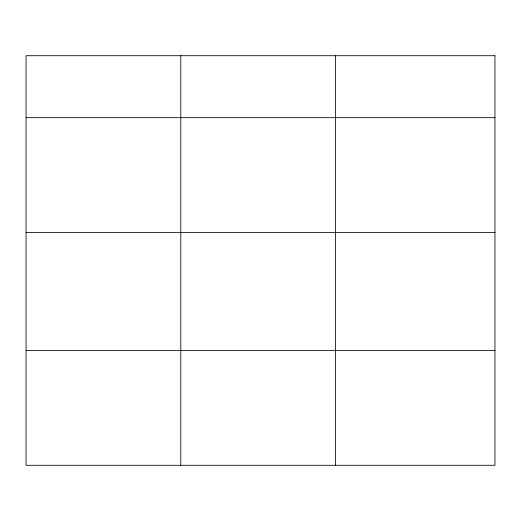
<?xml version="1.0" encoding="UTF-8"?>
<svg xmlns="http://www.w3.org/2000/svg" width="521" height="521" viewBox="0 0 521 521"><rect width="100%" height="100%" fill="white"/><g stroke="black" fill="none" stroke-linecap="round" stroke-linejoin="round"><path stroke-width="0.78" d="M26.05 117.674L494.95 117.674M26.05 232.386L494.95 232.386M26.05 350.574L494.95 350.574M335.524 55.714L335.524 465.286M180.787 55.714L180.787 465.286M494.95 55.714L26.05 55.714L26.05 465.286L494.95 465.286L494.95 55.714"/></g></svg>
